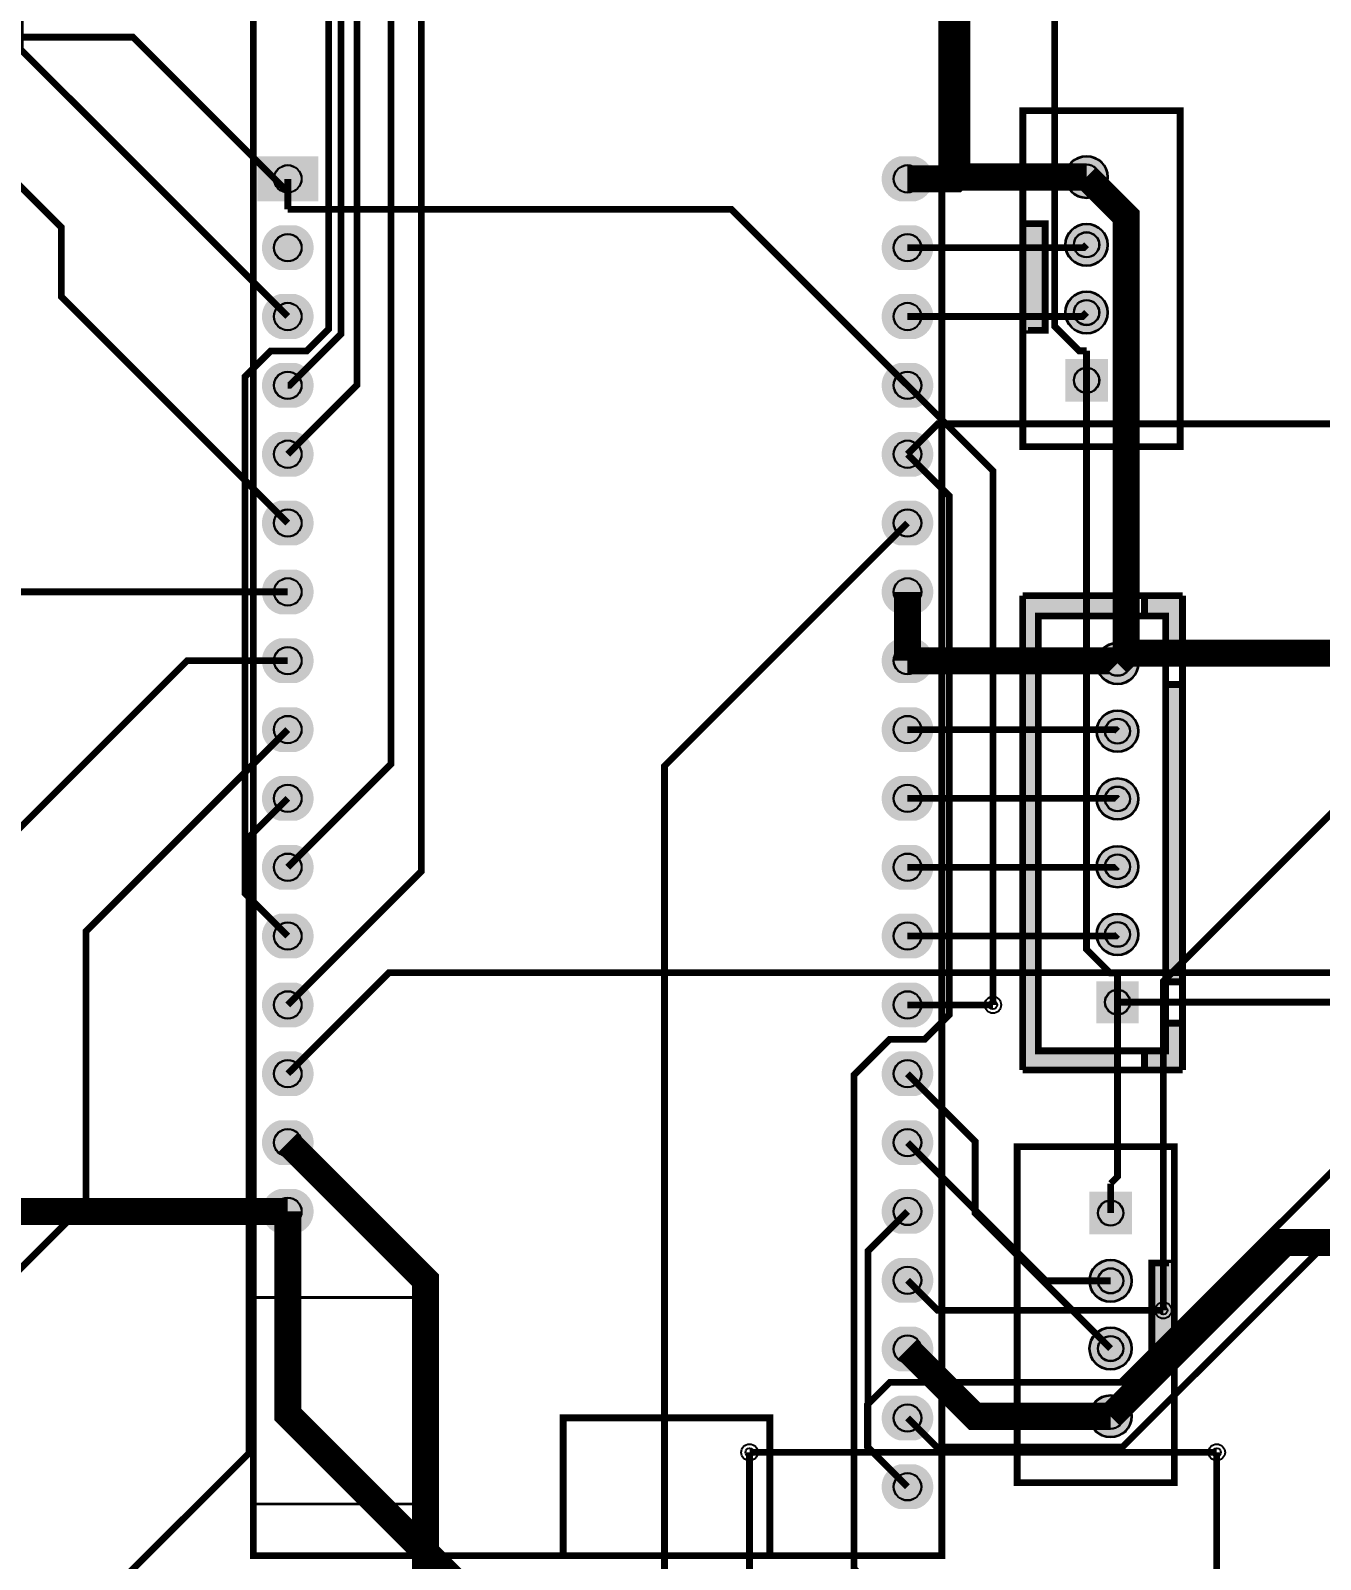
# Model space of a CAD drawing. Header units: millimetres. Extents: x 0 to 140, y -140 to 0.
# Drawn here: x 37.5 to 85.1, y -111.9 to -55.5 of the extents above; entities that cross this region are included whole.
import ezdxf

# ---------------------------------------------------------------- set-up
doc = ezdxf.new("R2010")
doc.units = ezdxf.units.MM
for name, color, linetype, true_color in [('BottomLayer', 7, 'Continuous', 0x0000ff), ('BottomSolderMaskLayer', 7, 'Continuous', 0xaa00ff), ('Document', 7, 'Continuous', 0xffffff), ('Hole', 7, 'Continuous', 0x222222), ('Multi-Layer', 7, 'Continuous', 0xc0c0c0), ('TopLayer', 7, 'Continuous', 0xff0000), ('TopSilkLayer', 7, 'Continuous', 0xffcc00), ('TopSolderMaskLayer', 7, 'Continuous', 0x800080)]:
    doc.layers.add(name, color=color, linetype=linetype, true_color=true_color)

msp = doc.modelspace()

# ---------------------------------------------------------------- hatches: boundary and pattern name
at = {"layer": 'BottomSolderMaskLayer'}
for points in [[(45.86469392938761, -60.13472186944375), (48.1154940309882, -60.13472186944375), (48.1154940309882, -61.78552197104398), (45.86469392938761, -61.78552197104398)], [(69.54321241369757, -61.78552197104396, -0.7853981633974483), (69.54321241369757, -60.134721869443766), (70.15706698686131, -60.134721869443766, -0.7853981633974483), (70.15706698686131, -61.78552197104396)], [(75.66816103632202, -60.8930657861315, 1), (77.2421767843535, -60.8930657861315, 1)], [(75.66816103632202, -63.39319278638561, 1), (77.2421767843535, -63.39319278638561, 1)], [(46.683166693606154, -64.3255270510541, -0.7853981633974483), (46.683166693606154, -62.6747269494539), (47.29702126676989, -62.6747269494539, -0.7853981633974483), (47.29702126676989, -64.3255270510541)], [(69.54321241369757, -64.3255270510541, -0.7853981633974483), (69.54321241369757, -62.6747269494539), (70.15706698686131, -62.6747269494539, -0.7853981633974483), (70.15706698686131, -64.3255270510541)], [(46.683166693606154, -66.86553213106423, -0.7853981633974483), (46.683166693606154, -65.21473202946403), (47.29702126676989, -65.21473202946403, -0.7853981633974483), (47.29702126676989, -66.86553213106423)], [(69.54321241369757, -66.86553213106423, -0.7853981633974483), (69.54321241369757, -65.21473202946403), (70.15706698686131, -65.21473202946403, -0.7853981633974483), (70.15706698686131, -66.86553213106423)], [(75.66816103632202, -65.8930657861315, 1), (77.2421767843535, -65.8930657861315, 1)], [(75.66816103632186, -69.1802006604014), (75.66816103632186, -67.60618491236983), (77.24217678435366, -67.60618491236983), (77.24217678435366, -69.1802006604014)], [(46.683166693606154, -69.40553721107447, -0.7853981633974483), (46.683166693606154, -67.75473710947428), (47.29702126676989, -67.75473710947428, -0.7853981633974483), (47.29702126676989, -69.40553721107447)], [(69.54321241369757, -69.40553721107447, -0.7853981633974483), (69.54321241369757, -67.75473710947428), (70.15706698686131, -67.75473710947428, -0.7853981633974483), (70.15706698686131, -69.40553721107447)], [(46.683166693606154, -71.9455422910846, -0.7853981633974483), (46.683166693606154, -70.29474218948441), (47.29702126676989, -70.29474218948441, -0.7853981633974483), (47.29702126676989, -71.9455422910846)], [(69.54321241369757, -71.9455422910846, -0.7853981633974483), (69.54321241369757, -70.29474218948441), (70.15706698686131, -70.29474218948441, -0.7853981633974483), (70.15706698686131, -71.9455422910846)], [(46.683166693606154, -74.48554737109474, -0.7853981633974483), (46.683166693606154, -72.83474726949454), (47.29702126676989, -72.83474726949454, -0.7853981633974483), (47.29702126676989, -74.48554737109474)], [(69.54321241369757, -74.48554737109474, -0.7853981633974483), (69.54321241369757, -72.83474726949454), (70.15706698686131, -72.83474726949454, -0.7853981633974483), (70.15706698686131, -74.48554737109474)], [(46.683166693606154, -77.02555245110487, -0.7853981633974483), (46.683166693606154, -75.37475234950467), (47.29702126676989, -75.37475234950467, -0.7853981633974483), (47.29702126676989, -77.02555245110487)], [(69.54321241369757, -77.02555245110487, -0.7853981633974483), (69.54321241369757, -75.37475234950467), (70.15706698686131, -75.37475234950467, -0.7853981633974483), (70.15706698686131, -77.02555245110487)], [(46.683166693606154, -79.56555753111512, -0.7853981633974483), (46.683166693606154, -77.91475742951492), (47.29702126676989, -77.91475742951492, -0.7853981633974483), (47.29702126676989, -79.56555753111512)], [(69.54321241369757, -79.56555753111512, -0.7853981633974483), (69.54321241369757, -77.91475742951492), (70.15706698686131, -77.91475742951492, -0.7853981633974483), (70.15706698686131, -79.56555753111512)], [(76.82215519431051, -78.84010668021347, 1), (78.37215519431052, -78.84010668021347, 1)], [(46.683166693606154, -82.10556261112525, -0.7853981633974483), (46.683166693606154, -80.45476250952505), (47.29702126676989, -80.45476250952505, -0.7853981633974483), (47.29702126676989, -82.10556261112525)], [(69.54321241369757, -82.10556261112525, -0.7853981633974483), (69.54321241369757, -80.45476250952505), (70.15706698686131, -80.45476250952505, -0.7853981633974483), (70.15706698686131, -82.10556261112525)], [(76.82215519431051, -81.34023368046735, 1), (78.37215519431052, -81.34023368046735, 1)], [(46.683166693606154, -84.64556769113538, -0.7853981633974483), (46.683166693606154, -82.99476758953519), (47.29702126676989, -82.99476758953519, -0.7853981633974483), (47.29702126676989, -84.64556769113538)], [(69.54321241369757, -84.64556769113538, -0.7853981633974483), (69.54321241369757, -82.99476758953519), (70.15706698686131, -82.99476758953519, -0.7853981633974483), (70.15706698686131, -84.64556769113538)], [(76.82215519431051, -83.84010668021335, 1), (78.37215519431052, -83.84010668021335, 1)], [(46.683166693606154, -87.18557277114552, -0.7853981633974483), (46.683166693606154, -85.53477266954532), (47.29702126676989, -85.53477266954532, -0.7853981633974483), (47.29702126676989, -87.18557277114552)], [(69.54321241369757, -87.18557277114552, -0.7853981633974483), (69.54321241369757, -85.53477266954532), (70.15706698686131, -85.53477266954532, -0.7853981633974483), (70.15706698686131, -87.18557277114552)], [(76.82215519431051, -86.34023368046735, 1), (78.37215519431052, -86.34023368046735, 1)], [(46.683166693606154, -89.72557785115576, -0.7853981633974483), (46.683166693606154, -88.07477774955557), (47.29702126676989, -88.07477774955557, -0.7853981633974483), (47.29702126676989, -89.72557785115576)], [(69.54321241369757, -89.72557785115576, -0.7853981633974483), (69.54321241369757, -88.07477774955557), (70.15706698686131, -88.07477774955557, -0.7853981633974483), (70.15706698686131, -89.72557785115576)], [(76.82215519431051, -88.84010668021335, 1), (78.37215519431052, -88.84010668021335, 1)], [(46.683166693606154, -92.2655829311659, -0.7853981633974483), (46.683166693606154, -90.6147828295657), (47.29702126676989, -90.6147828295657, -0.7853981633974483), (47.29702126676989, -92.2655829311659)], [(69.54321241369757, -92.2655829311659, -0.7853981633974483), (69.54321241369757, -90.6147828295657), (70.15706698686131, -90.6147828295657, -0.7853981633974483), (70.15706698686131, -92.2655829311659)], [(76.82216831767005, -92.11522055710782), (76.82216831767005, -90.56522055710786), (78.37216831767, -90.56522055710786), (78.37216831767, -92.11522055710782)], [(46.683166693606154, -94.80558801117603, -0.7853981633974483), (46.683166693606154, -93.15478790957583), (47.29702126676989, -93.15478790957583, -0.7853981633974483), (47.29702126676989, -94.80558801117603)], [(69.54321241369757, -94.80558801117603, -0.7853981633974483), (69.54321241369757, -93.15478790957583), (70.15706698686131, -93.15478790957583, -0.7853981633974483), (70.15706698686131, -94.80558801117603)], [(46.683166693606154, -97.34559309118616, -0.7853981633974483), (46.683166693606154, -95.69479298958596), (47.29702126676989, -95.69479298958596, -0.7853981633974483), (47.29702126676989, -97.34559309118616)], [(69.54321241369757, -97.34559309118616, -0.7853981633974483), (69.54321241369757, -95.69479298958596), (70.15706698686131, -95.69479298958596, -0.7853981633974483), (70.15706698686131, -97.34559309118616)], [(46.683166693606154, -99.8855981711964, -0.7853981633974483), (46.683166693606154, -98.23479806959621), (47.29702126676989, -98.23479806959621, -0.7853981633974483), (47.29702126676989, -99.8855981711964)], [(69.54321241369757, -99.8855981711964, -0.7853981633974483), (69.54321241369757, -98.23479806959621), (70.15706698686131, -98.23479806959621, -0.7853981633974483), (70.15706698686131, -99.8855981711964)], [(78.13016256032529, -98.33313436626872), (78.13016256032529, -99.90715011430018), (76.55614681229349, -99.90715011430018), (76.55614681229349, -98.33313436626872)], [(69.54321241369757, -102.42560325120654, -0.7853981633974483), (69.54321241369757, -100.77480314960634), (70.15706698686131, -100.77480314960634, -0.7853981633974483), (70.15706698686131, -102.42560325120654)], [(76.55614681229365, -101.6202692405385, 1), (78.13016256032513, -101.6202692405385, 1)], [(69.54321241369757, -104.96560833121667, -0.7853981633974483), (69.54321241369757, -103.31480822961647), (70.15706698686131, -103.31480822961647, -0.7853981633974483), (70.15706698686131, -104.96560833121667)], [(76.55614681229365, -104.12014224028451, 1), (78.13016256032513, -104.12014224028451, 1)], [(69.54321241369757, -107.5056134112268, -0.7853981633974483), (69.54321241369757, -105.8548133096266), (70.15706698686131, -105.8548133096266, -0.7853981633974483), (70.15706698686131, -107.5056134112268)], [(76.55614681229365, -106.6202692405385, 1), (78.13016256032513, -106.6202692405385, 1)], [(69.54321241369757, -110.04561849123705, -0.7853981633974483), (69.54321241369757, -108.39481838963685), (70.15706698686131, -108.39481838963685, -0.7853981633974483), (70.15706698686131, -110.04561849123705)]]:
    msp.add_hatch(color=256, dxfattribs=at).paths.add_polyline_path(points)
at = {"layer": 'Document'}
for points in [[(74.16916433832876, -66.54818389636785), (74.93116586233168, -66.54818389636785), (74.93116586233168, -62.61117602235208), (74.16916433832876, -62.61117602235208)], [(77.59715519431052, -93.84015748031493), (77.59715519431052, -93.14015748031488), (74.69715519431043, -93.14015748031488), (74.69715519431043, -77.09017018034035), (77.59715519431052, -77.09017018034035), (77.59715519431052, -76.34015748031493), (74.09715519431052, -76.34015748031493), (74.09715519431052, -93.84015748031493)], [(79.99715519431038, -78.09017018034035), (79.99715519431038, -76.34015748031493), (78.59715519431029, -76.34015748031493), (78.59715519431029, -77.09017018034035), (79.34716789433583, -77.09017018034035), (79.34716789433583, -78.09017018034035)], [(79.34716789433583, -79.59017018034035), (79.99715519431038, -79.59017018034035), (79.99715519431038, -90.59017018034035), (79.34716789433583, -90.59017018034035)], [(79.99723139446269, -92.09017018034046), (79.99723139446269, -93.84018288036577), (78.59715519431029, -93.84015748031493), (78.59715519431029, -93.09017018034035), (79.34726949453898, -93.09017018034035), (79.34726949453898, -92.09017018034046)], [(79.62915925831862, -100.96515113030227), (78.86715773431547, -100.96515113030227), (78.86715773431547, -104.90215900431804), (79.62915925831862, -104.90215900431804)]]:
    msp.add_hatch(color=256, dxfattribs=at).paths.add_polyline_path(points)
at = {"layer": 'Multi-Layer'}
for points in [[(45.890093980187885, -60.160121920243796), (48.09009398018816, -60.160121920243796), (48.09009398018816, -61.76012192024393), (45.890093980187885, -61.76012192024393)], [(69.55013970027949, -61.76012192024386, -0.7853981633974483), (69.55013970027949, -60.16012192024387), (70.1501397002794, -60.16012192024387, -0.7853981633974483), (70.1501397002794, -61.76012192024386)], [(75.69316738633471, -60.8930657861315, 1), (77.21717043434082, -60.8930657861315, 1)], [(46.69009398018807, -64.300127000254, -0.7853981633974483), (46.69009398018807, -62.700127000254), (47.290093980187976, -62.700127000254, -0.7853981633974483), (47.290093980187976, -64.300127000254)], [(69.55013970027949, -64.300127000254, -0.7853981633974483), (69.55013970027949, -62.700127000254), (70.1501397002794, -62.700127000254, -0.7853981633974483), (70.1501397002794, -64.300127000254)], [(75.69316738633471, -63.39319278638561, 1), (77.21717043434082, -63.39319278638561, 1)], [(46.69009398018807, -66.84013208026413, -0.7853981633974483), (46.69009398018807, -65.24013208026413), (47.290093980187976, -65.24013208026413, -0.7853981633974483), (47.290093980187976, -66.84013208026413)], [(69.55013970027949, -66.84013208026413, -0.7853981633974483), (69.55013970027949, -65.24013208026413), (70.1501397002794, -65.24013208026413, -0.7853981633974483), (70.1501397002794, -66.84013208026413)], [(75.69316738633471, -65.8930657861315, 1), (77.21717043434082, -65.8930657861315, 1)], [(75.69316738633484, -69.15519431038865), (75.69316738633484, -67.63119126238257), (77.21717043434091, -67.63119126238257), (77.21717043434091, -69.15519431038865)], [(46.69009398018807, -69.38013716027437, -0.7853981633974483), (46.69009398018807, -67.78013716027438), (47.290093980187976, -67.78013716027438, -0.7853981633974483), (47.290093980187976, -69.38013716027437)], [(69.55013970027949, -69.38013716027437, -0.7853981633974483), (69.55013970027949, -67.78013716027438), (70.1501397002794, -67.78013716027438, -0.7853981633974483), (70.1501397002794, -69.38013716027437)], [(46.69009398018807, -71.9201422402845, -0.7853981633974483), (46.69009398018807, -70.32014224028451), (47.290093980187976, -70.32014224028451, -0.7853981633974483), (47.290093980187976, -71.9201422402845)], [(69.55013970027949, -71.9201422402845, -0.7853981633974483), (69.55013970027949, -70.32014224028451), (70.1501397002794, -70.32014224028451, -0.7853981633974483), (70.1501397002794, -71.9201422402845)], [(46.69009398018807, -74.46014732029464, -0.7853981633974483), (46.69009398018807, -72.86014732029464), (47.290093980187976, -72.86014732029464, -0.7853981633974483), (47.290093980187976, -74.46014732029464)], [(69.55013970027949, -74.46014732029464, -0.7853981633974483), (69.55013970027949, -72.86014732029464), (70.1501397002794, -72.86014732029464, -0.7853981633974483), (70.1501397002794, -74.46014732029464)], [(46.69009398018807, -77.00015240030477, -0.7853981633974483), (46.69009398018807, -75.40015240030478), (47.290093980187976, -75.40015240030478, -0.7853981633974483), (47.290093980187976, -77.00015240030477)], [(69.55013970027949, -77.00015240030477, -0.7853981633974483), (69.55013970027949, -75.40015240030478), (70.1501397002794, -75.40015240030478, -0.7853981633974483), (70.1501397002794, -77.00015240030477)], [(46.69009398018807, -79.54015748031502, -0.7853981633974483), (46.69009398018807, -77.94015748031502), (47.290093980187976, -77.94015748031502, -0.7853981633974483), (47.290093980187976, -79.54015748031502)], [(69.55013970027949, -79.54015748031502, -0.7853981633974483), (69.55013970027949, -77.94015748031502), (70.1501397002794, -77.94015748031502, -0.7853981633974483), (70.1501397002794, -79.54015748031502)], [(76.84715519431052, -78.84010668021347, 1), (78.34715519431052, -78.84010668021347, 1)], [(46.69009398018807, -82.08016256032515, -0.7853981633974483), (46.69009398018807, -80.48016256032516), (47.290093980187976, -80.48016256032516, -0.7853981633974483), (47.290093980187976, -82.08016256032515)], [(69.55013970027949, -82.08016256032515, -0.7853981633974483), (69.55013970027949, -80.48016256032516), (70.1501397002794, -80.48016256032516, -0.7853981633974483), (70.1501397002794, -82.08016256032515)], [(76.84715519431052, -81.34023368046735, 1), (78.34715519431052, -81.34023368046735, 1)], [(46.69009398018807, -84.62016764033528, -0.7853981633974483), (46.69009398018807, -83.02016764033529), (47.290093980187976, -83.02016764033529, -0.7853981633974483), (47.290093980187976, -84.62016764033528)], [(69.55013970027949, -84.62016764033528, -0.7853981633974483), (69.55013970027949, -83.02016764033529), (70.1501397002794, -83.02016764033529, -0.7853981633974483), (70.1501397002794, -84.62016764033528)], [(76.84715519431052, -83.84010668021335, 1), (78.34715519431052, -83.84010668021335, 1)], [(46.69009398018807, -87.16017272034541, -0.7853981633974483), (46.69009398018807, -85.56017272034542), (47.290093980187976, -85.56017272034542, -0.7853981633974483), (47.290093980187976, -87.16017272034541)], [(69.55013970027949, -87.16017272034541, -0.7853981633974483), (69.55013970027949, -85.56017272034542), (70.1501397002794, -85.56017272034542, -0.7853981633974483), (70.1501397002794, -87.16017272034541)], [(76.84715519431052, -86.34023368046735, 1), (78.34715519431052, -86.34023368046735, 1)], [(46.69009398018807, -89.70017780035566, -0.7853981633974483), (46.69009398018807, -88.10017780035567), (47.290093980187976, -88.10017780035567, -0.7853981633974483), (47.290093980187976, -89.70017780035566)], [(69.55013970027949, -89.70017780035566, -0.7853981633974483), (69.55013970027949, -88.10017780035567), (70.1501397002794, -88.10017780035567, -0.7853981633974483), (70.1501397002794, -89.70017780035566)], [(76.84715519431052, -88.84010668021335, 1), (78.34715519431052, -88.84010668021335, 1)], [(46.69009398018807, -92.2401828803658, -0.7853981633974483), (46.69009398018807, -90.6401828803658), (47.290093980187976, -90.6401828803658, -0.7853981633974483), (47.290093980187976, -92.2401828803658)], [(69.55013970027949, -92.2401828803658, -0.7853981633974483), (69.55013970027949, -90.6401828803658), (70.1501397002794, -90.6401828803658, -0.7853981633974483), (70.1501397002794, -92.2401828803658)], [(76.84716789433583, -92.09022098044204), (76.84716789433583, -90.59022098044193), (78.34716789433583, -90.59022098044193), (78.34716789433583, -92.09022098044204)], [(46.69009398018807, -94.78018796037593, -0.7853981633974483), (46.69009398018807, -93.18018796037593), (47.290093980187976, -93.18018796037593, -0.7853981633974483), (47.290093980187976, -94.78018796037593)], [(69.55013970027949, -94.78018796037593, -0.7853981633974483), (69.55013970027949, -93.18018796037593), (70.1501397002794, -93.18018796037593, -0.7853981633974483), (70.1501397002794, -94.78018796037593)], [(46.69009398018807, -97.32019304038606, -0.7853981633974483), (46.69009398018807, -95.72019304038606), (47.290093980187976, -95.72019304038606, -0.7853981633974483), (47.290093980187976, -97.32019304038606)], [(69.55013970027949, -97.32019304038606, -0.7853981633974483), (69.55013970027949, -95.72019304038606), (70.1501397002794, -95.72019304038606, -0.7853981633974483), (70.1501397002794, -97.32019304038606)], [(46.69009398018807, -99.8601981203963, -0.7853981633974483), (46.69009398018807, -98.26019812039631), (47.290093980187976, -98.26019812039631, -0.7853981633974483), (47.290093980187976, -99.8601981203963)], [(69.55013970027949, -99.8601981203963, -0.7853981633974483), (69.55013970027949, -98.26019812039631), (70.1501397002794, -98.26019812039631, -0.7853981633974483), (70.1501397002794, -99.8601981203963)], [(78.10515621031254, -98.35814071628147), (78.10515621031254, -99.88214376428755), (76.58115316230646, -99.88214376428755), (76.58115316230646, -98.35814071628147)], [(69.55013970027949, -102.40020320040644, -0.7853981633974483), (69.55013970027949, -100.80020320040644), (70.1501397002794, -100.80020320040644, -0.7853981633974483), (70.1501397002794, -102.40020320040644)], [(76.58115316230634, -101.6202692405385, 1), (78.10515621031244, -101.6202692405385, 1)], [(69.55013970027949, -104.94020828041657, -0.7853981633974483), (69.55013970027949, -103.34020828041658), (70.1501397002794, -103.34020828041658, -0.7853981633974483), (70.1501397002794, -104.94020828041657)], [(76.58115316230634, -104.12014224028451, 1), (78.10515621031244, -104.12014224028451, 1)], [(69.55013970027949, -107.4802133604267, -0.7853981633974483), (69.55013970027949, -105.88021336042671), (70.1501397002794, -105.88021336042671, -0.7853981633974483), (70.1501397002794, -107.4802133604267)], [(76.58115316230634, -106.6202692405385, 1), (78.10515621031244, -106.6202692405385, 1)], [(69.55013970027949, -110.02021844043695, -0.7853981633974483), (69.55013970027949, -108.42021844043695), (70.1501397002794, -108.42021844043695, -0.7853981633974483), (70.1501397002794, -110.02021844043695)]]:
    msp.add_hatch(color=256, dxfattribs=at).paths.add_polyline_path(points)
at = {"layer": 'TopSolderMaskLayer'}
for points in [[(45.86469392938761, -60.13472186944375), (48.1154940309882, -60.13472186944375), (48.1154940309882, -61.78552197104398), (45.86469392938761, -61.78552197104398)], [(69.54321241369757, -61.78552197104396, -0.7853981633974483), (69.54321241369757, -60.134721869443766), (70.15706698686131, -60.134721869443766, -0.7853981633974483), (70.15706698686131, -61.78552197104396)], [(75.66816103632202, -60.8930657861315, 1), (77.2421767843535, -60.8930657861315, 1)], [(75.66816103632202, -63.39319278638561, 1), (77.2421767843535, -63.39319278638561, 1)], [(46.683166693606154, -64.3255270510541, -0.7853981633974483), (46.683166693606154, -62.6747269494539), (47.29702126676989, -62.6747269494539, -0.7853981633974483), (47.29702126676989, -64.3255270510541)], [(69.54321241369757, -64.3255270510541, -0.7853981633974483), (69.54321241369757, -62.6747269494539), (70.15706698686131, -62.6747269494539, -0.7853981633974483), (70.15706698686131, -64.3255270510541)], [(46.683166693606154, -66.86553213106423, -0.7853981633974483), (46.683166693606154, -65.21473202946403), (47.29702126676989, -65.21473202946403, -0.7853981633974483), (47.29702126676989, -66.86553213106423)], [(69.54321241369757, -66.86553213106423, -0.7853981633974483), (69.54321241369757, -65.21473202946403), (70.15706698686131, -65.21473202946403, -0.7853981633974483), (70.15706698686131, -66.86553213106423)], [(75.66816103632202, -65.8930657861315, 1), (77.2421767843535, -65.8930657861315, 1)], [(75.66816103632186, -69.1802006604014), (75.66816103632186, -67.60618491236983), (77.24217678435366, -67.60618491236983), (77.24217678435366, -69.1802006604014)], [(46.683166693606154, -69.40553721107447, -0.7853981633974483), (46.683166693606154, -67.75473710947428), (47.29702126676989, -67.75473710947428, -0.7853981633974483), (47.29702126676989, -69.40553721107447)], [(69.54321241369757, -69.40553721107447, -0.7853981633974483), (69.54321241369757, -67.75473710947428), (70.15706698686131, -67.75473710947428, -0.7853981633974483), (70.15706698686131, -69.40553721107447)], [(46.683166693606154, -71.9455422910846, -0.7853981633974483), (46.683166693606154, -70.29474218948441), (47.29702126676989, -70.29474218948441, -0.7853981633974483), (47.29702126676989, -71.9455422910846)], [(69.54321241369757, -71.9455422910846, -0.7853981633974483), (69.54321241369757, -70.29474218948441), (70.15706698686131, -70.29474218948441, -0.7853981633974483), (70.15706698686131, -71.9455422910846)], [(46.683166693606154, -74.48554737109474, -0.7853981633974483), (46.683166693606154, -72.83474726949454), (47.29702126676989, -72.83474726949454, -0.7853981633974483), (47.29702126676989, -74.48554737109474)], [(69.54321241369757, -74.48554737109474, -0.7853981633974483), (69.54321241369757, -72.83474726949454), (70.15706698686131, -72.83474726949454, -0.7853981633974483), (70.15706698686131, -74.48554737109474)], [(46.683166693606154, -77.02555245110487, -0.7853981633974483), (46.683166693606154, -75.37475234950467), (47.29702126676989, -75.37475234950467, -0.7853981633974483), (47.29702126676989, -77.02555245110487)], [(69.54321241369757, -77.02555245110487, -0.7853981633974483), (69.54321241369757, -75.37475234950467), (70.15706698686131, -75.37475234950467, -0.7853981633974483), (70.15706698686131, -77.02555245110487)], [(46.683166693606154, -79.56555753111512, -0.7853981633974483), (46.683166693606154, -77.91475742951492), (47.29702126676989, -77.91475742951492, -0.7853981633974483), (47.29702126676989, -79.56555753111512)], [(69.54321241369757, -79.56555753111512, -0.7853981633974483), (69.54321241369757, -77.91475742951492), (70.15706698686131, -77.91475742951492, -0.7853981633974483), (70.15706698686131, -79.56555753111512)], [(76.82215519431051, -78.84010668021347, 1), (78.37215519431052, -78.84010668021347, 1)], [(46.683166693606154, -82.10556261112525, -0.7853981633974483), (46.683166693606154, -80.45476250952505), (47.29702126676989, -80.45476250952505, -0.7853981633974483), (47.29702126676989, -82.10556261112525)], [(69.54321241369757, -82.10556261112525, -0.7853981633974483), (69.54321241369757, -80.45476250952505), (70.15706698686131, -80.45476250952505, -0.7853981633974483), (70.15706698686131, -82.10556261112525)], [(76.82215519431051, -81.34023368046735, 1), (78.37215519431052, -81.34023368046735, 1)], [(46.683166693606154, -84.64556769113538, -0.7853981633974483), (46.683166693606154, -82.99476758953519), (47.29702126676989, -82.99476758953519, -0.7853981633974483), (47.29702126676989, -84.64556769113538)], [(69.54321241369757, -84.64556769113538, -0.7853981633974483), (69.54321241369757, -82.99476758953519), (70.15706698686131, -82.99476758953519, -0.7853981633974483), (70.15706698686131, -84.64556769113538)], [(76.82215519431051, -83.84010668021335, 1), (78.37215519431052, -83.84010668021335, 1)], [(46.683166693606154, -87.18557277114552, -0.7853981633974483), (46.683166693606154, -85.53477266954532), (47.29702126676989, -85.53477266954532, -0.7853981633974483), (47.29702126676989, -87.18557277114552)], [(69.54321241369757, -87.18557277114552, -0.7853981633974483), (69.54321241369757, -85.53477266954532), (70.15706698686131, -85.53477266954532, -0.7853981633974483), (70.15706698686131, -87.18557277114552)], [(76.82215519431051, -86.34023368046735, 1), (78.37215519431052, -86.34023368046735, 1)], [(46.683166693606154, -89.72557785115576, -0.7853981633974483), (46.683166693606154, -88.07477774955557), (47.29702126676989, -88.07477774955557, -0.7853981633974483), (47.29702126676989, -89.72557785115576)], [(69.54321241369757, -89.72557785115576, -0.7853981633974483), (69.54321241369757, -88.07477774955557), (70.15706698686131, -88.07477774955557, -0.7853981633974483), (70.15706698686131, -89.72557785115576)], [(76.82215519431051, -88.84010668021335, 1), (78.37215519431052, -88.84010668021335, 1)], [(46.683166693606154, -92.2655829311659, -0.7853981633974483), (46.683166693606154, -90.6147828295657), (47.29702126676989, -90.6147828295657, -0.7853981633974483), (47.29702126676989, -92.2655829311659)], [(69.54321241369757, -92.2655829311659, -0.7853981633974483), (69.54321241369757, -90.6147828295657), (70.15706698686131, -90.6147828295657, -0.7853981633974483), (70.15706698686131, -92.2655829311659)], [(76.82216831767005, -92.11522055710782), (76.82216831767005, -90.56522055710786), (78.37216831767, -90.56522055710786), (78.37216831767, -92.11522055710782)], [(46.683166693606154, -94.80558801117603, -0.7853981633974483), (46.683166693606154, -93.15478790957583), (47.29702126676989, -93.15478790957583, -0.7853981633974483), (47.29702126676989, -94.80558801117603)], [(69.54321241369757, -94.80558801117603, -0.7853981633974483), (69.54321241369757, -93.15478790957583), (70.15706698686131, -93.15478790957583, -0.7853981633974483), (70.15706698686131, -94.80558801117603)], [(46.683166693606154, -97.34559309118616, -0.7853981633974483), (46.683166693606154, -95.69479298958596), (47.29702126676989, -95.69479298958596, -0.7853981633974483), (47.29702126676989, -97.34559309118616)], [(69.54321241369757, -97.34559309118616, -0.7853981633974483), (69.54321241369757, -95.69479298958596), (70.15706698686131, -95.69479298958596, -0.7853981633974483), (70.15706698686131, -97.34559309118616)], [(46.683166693606154, -99.8855981711964, -0.7853981633974483), (46.683166693606154, -98.23479806959621), (47.29702126676989, -98.23479806959621, -0.7853981633974483), (47.29702126676989, -99.8855981711964)], [(69.54321241369757, -99.8855981711964, -0.7853981633974483), (69.54321241369757, -98.23479806959621), (70.15706698686131, -98.23479806959621, -0.7853981633974483), (70.15706698686131, -99.8855981711964)], [(78.13016256032529, -98.33313436626872), (78.13016256032529, -99.90715011430018), (76.55614681229349, -99.90715011430018), (76.55614681229349, -98.33313436626872)], [(69.54321241369757, -102.42560325120654, -0.7853981633974483), (69.54321241369757, -100.77480314960634), (70.15706698686131, -100.77480314960634, -0.7853981633974483), (70.15706698686131, -102.42560325120654)], [(76.55614681229365, -101.6202692405385, 1), (78.13016256032513, -101.6202692405385, 1)], [(69.54321241369757, -104.96560833121667, -0.7853981633974483), (69.54321241369757, -103.31480822961647), (70.15706698686131, -103.31480822961647, -0.7853981633974483), (70.15706698686131, -104.96560833121667)], [(76.55614681229365, -104.12014224028451, 1), (78.13016256032513, -104.12014224028451, 1)], [(69.54321241369757, -107.5056134112268, -0.7853981633974483), (69.54321241369757, -105.8548133096266), (70.15706698686131, -105.8548133096266, -0.7853981633974483), (70.15706698686131, -107.5056134112268)], [(76.55614681229365, -106.6202692405385, 1), (78.13016256032513, -106.6202692405385, 1)], [(69.54321241369757, -110.04561849123705, -0.7853981633974483), (69.54321241369757, -108.39481838963685), (70.15706698686131, -108.39481838963685, -0.7853981633974483), (70.15706698686131, -110.04561849123705)]]:
    msp.add_hatch(color=256, dxfattribs=at).paths.add_polyline_path(points)

# ---------------------------------------------------------------- linework, layer by layer
at = {"layer": 'BottomLayer'}
for points, const_width in [([(76.45516891033776, -67.3058166116333), (76.18338836677685, -67.3058166116333), (75.2781305562612, -66.40055880111754), (75.2781305562612, -4.914909829819635)], 0.25001270002540005), ([(46.99009398018802, -66.04013208026413), (37.1158242316485, -56.165862331724725), (37.1158242316485, -15.195326390652781)], 0.25001270002540005), ([(46.99009398018802, -68.58013716027438), (47.06121412242828, -68.58013716027438), (48.951485902971854, -66.6898653797308), (48.951485902971854, -48.188468376936726), (46.833883667767395, -46.07086614173227), (46.833883667767395, -44.79756159512317), (46.642367284734746, -44.60604521209041), (45.36957073914141, -44.60604521209041), (37.925831851663816, -37.1623063246127), (37.925831851663816, -29.210058420116866)], 0.25001270002540005), ([(46.99009398018802, -91.4401828803658), (51.91414782829588, -86.51612903225805), (51.91414782829588, -45.143256286512496), (51.220980441961046, -44.450088900177775), (49.530099060198154, -44.450088900177775), (48.260096520192974, -45.72009144018284)], 0.25001270002540005), ([(46.99009398018802, -86.36017272034542), (50.800101600203334, -82.55016510033022), (50.800101600203334, -45.72009144018284)], 0.25001270002540005), ([(45.72009144018284, -46.83286766573531), (48.494284988569916, -49.60706121412238), (48.494284988569916, -66.50825501651002), (47.692405384810854, -67.31013462026931), (46.36195072390137, -67.31013462026931), (45.412242824485475, -68.2598425196851), (45.412242824485475, -87.32232664465334), (46.99009398018802, -88.90017780035566)], 0.25001270002540005), ([(46.99009398018802, -71.12014224028451), (49.541783083566315, -68.56845313690633), (49.541783083566315, -46.7640335280671)], 0.25001270002540005), ([(76.45516891033776, -60.8930657861315), (77.91897383794776, -62.35687071374139), (77.91897383794776, -78.51816103632211), (77.59715519431052, -78.83997967995936)], 1), ([(76.45516891033776, -68.39319278638561), (76.45516891033776, -67.3058166116333)], 0.25001270002540005), ([(69.85013970027944, -68.58013716027438), (73.00050800101599, -71.73050546101092), (73.00050800101599, -91.4401828803658)], 0.25001270002540005), ([(77.59715519431052, -90.26466852933709), (77.32816865633731, -90.26466852933709), (76.45516891033776, -89.39166878333754), (76.45516891033776, -68.39319278638561)], 0.25001270002540005), ([(68.14706629413263, -112.51536703073407), (67.87274574549156, -112.241046482093), (67.87274574549156, -94.0330200660402), (69.19608839217676, -92.70967741935488), (70.48107696215402, -92.70967741935488), (71.39014478028957, -91.80060960121921), (71.39014478028957, -72.66014732029464), (69.85013970027944, -71.12014224028451)], 0.25001270002540005), ([(69.85013970027944, -73.66014732029464), (60.88798577597163, -82.62230124460257), (60.88798577597163, -115.25120650241308)], 0.25001270002540005), ([(69.85013970027944, -76.20015240030477), (69.85013970027944, -78.74015748031502)], 1), ([(88.90017780035555, -80.95910591821178), (79.28498856997726, -90.5742951485903), (79.28498856997726, -102.71120142240284)], 0.25001270002540005), ([(69.85013970027944, -109.22021844043695), (68.37312674625355, -107.74320548641094), (68.37312674625355, -106.19329438658883), (69.19583439166877, -105.3705867411735), (77.72517145034294, -105.3705867411735), (87.8064516129034, -95.28930657861315), (87.8064516129034, -84.55270510541027), (88.90017780035555, -83.4589789179579)], 0.25001270002540005), ([(69.85013970027944, -106.6802133604267), (70.92405384810763, -107.75412750825501), (77.78079756159514, -107.75412750825501), (89.98983997968003, -95.54508509017023), (89.98983997968003, -87.04876809753614), (88.90017780035555, -85.95910591821178)], 0.25001270002540005), ([(77.59715519431052, -91.34010668021347), (77.59715519431052, -90.26466852933709)], 0.25001270002540005), ([(77.34315468630939, -98.03276606553209), (77.59715519431052, -97.77876555753107), (77.59715519431052, -91.34010668021347)], 0.25001270002540005), ([(77.34315468630939, -104.12014224028451), (72.34798069596127, -99.1249682499365), (72.34798069596127, -96.47802895605787), (69.85013970027944, -93.98018796037593)], 0.25001270002540005), ([(77.34315468630939, -99.12014224028451), (77.34315468630939, -98.03276606553209)], 0.25001270002540005), ([(46.99009398018802, -99.06019812039631), (36.703073406146814, -99.06019812039631)], 1), ([(46.99009398018802, -99.06019812039631), (46.99009398018802, -106.55473710947422), (57.87274574549156, -117.43738887477775)], 1), ([(60.71297942595879, -117.1711963423927), (64.02209804419613, -113.86207772415548), (64.02209804419613, -107.95021590043177)], 0.25001270002540005), ([(81.25908051816123, -117.53670307340622), (81.25908051816123, -107.95021590043177)], 0.25001270002540005)]:
    msp.add_lwpolyline(points, dxfattribs=dict(at, const_width=const_width))
at = {"layer": 'BottomSolderMaskLayer'}
for centre, radius in [((76.45516891033776, -60.8930657861315), 0.7870078740157481), ((46.99009398018802, -60.960121920243864), 0.5115454776364098), ((69.85013970027944, -60.960121920243864), 0.5115454776364098), ((76.45516891033776, -60.89316738633477), 0.4722047244094489), ((76.45516891033776, -63.39319278638561), 0.7870078740157481), ((46.99009398018802, -63.500127000254), 0.5115454776364098), ((69.85013970027944, -63.500127000254), 0.5115454776364098), ((76.45516891033776, -63.39319278638561), 0.4722047244094489), ((76.45516891033776, -65.8930657861315), 0.7870078740157481), ((76.45516891033776, -65.89319278638561), 0.4722047244094489), ((46.99009398018802, -66.04013208026413), 0.5115454776364098), ((69.85013970027944, -66.04013208026413), 0.5115454776364098), ((46.99009398018802, -68.58013716027438), 0.5115454776364098), ((69.85013970027944, -68.58013716027438), 0.5115454776364098), ((76.45516891033776, -68.39319278638561), 0.4722047244094489), ((46.99009398018802, -71.12014224028451), 0.5115454776364098), ((69.85013970027944, -71.12014224028451), 0.5115454776364098), ((46.99009398018802, -73.66014732029464), 0.5115454776364098), ((69.85013970027944, -73.66014732029464), 0.5115454776364098), ((46.99009398018802, -76.20015240030477), 0.5115454776364098), ((69.85013970027944, -76.20015240030477), 0.5115454776364098), ((46.99009398018802, -78.74015748031502), 0.5115454776364098), ((69.85013970027944, -78.74015748031502), 0.5115454776364098), ((77.59715519431052, -78.84010668021347), 0.7750000000000002), ((77.59715519431052, -78.84023368046735), 0.46501312335958017), ((77.59715519431052, -81.34023368046735), 0.7750000000000002), ((46.99009398018802, -81.28016256032515), 0.5115454776364098), ((69.85013970027944, -81.28016256032515), 0.5115454776364098), ((77.59715519431052, -81.34023368046735), 0.46501312335958017), ((46.99009398018802, -83.82016764033528), 0.5115454776364098), ((69.85013970027944, -83.82016764033528), 0.5115454776364098), ((77.59715519431052, -83.84010668021335), 0.7750000000000002), ((77.59715519431052, -83.84023368046746), 0.46501312335958017), ((77.59715519431052, -86.34023368046735), 0.7750000000000002), ((46.99009398018802, -86.36017272034542), 0.5115454776364098), ((69.85013970027944, -86.36017272034542), 0.5115454776364098), ((77.59715519431052, -86.34023368046735), 0.46501312335958017), ((46.99009398018802, -88.90017780035566), 0.5115454776364098), ((69.85013970027944, -88.90017780035566), 0.5115454776364098), ((77.59715519431052, -88.84010668021335), 0.7750000000000002), ((77.59715519431052, -88.84023368046746), 0.46501312335958017), ((46.99009398018802, -91.4401828803658), 0.5115454776364098), ((69.85013970027944, -91.4401828803658), 0.5115454776364098), ((77.59715519431052, -91.34023368046735), 0.46501312335958017), ((46.99009398018802, -93.98018796037593), 0.5115454776364098), ((69.85013970027944, -93.98018796037593), 0.5115454776364098), ((46.99009398018802, -96.52019304038606), 0.5115454776364098), ((69.85013970027944, -96.52019304038606), 0.5115454776364098), ((46.99009398018802, -99.06019812039631), 0.5115454776364098), ((69.85013970027944, -99.06019812039631), 0.5115454776364098), ((77.34315468630939, -99.12014224028451), 0.4722047244094489), ((77.34315468630939, -101.6202692405385), 0.7870078740157481), ((69.85013970027944, -101.60020320040644), 0.5115454776364098), ((77.34315468630939, -101.62014224028451), 0.4722047244094489), ((69.85013970027944, -104.14020828041657), 0.5115454776364098), ((77.34315468630939, -104.12014224028451), 0.7870078740157481), ((77.34315468630939, -104.12014224028451), 0.4722047244094489), ((77.34315468630939, -106.6202692405385), 0.7870078740157481), ((69.85013970027944, -106.6802133604267), 0.5115454776364098), ((77.34315468630939, -106.62016764033535), 0.4722047244094489), ((69.85013970027944, -109.22021844043695), 0.5115454776364098)]:
    msp.add_circle(centre, radius, dxfattribs=at)
at = {"layer": 'Hole'}
for centre in [(73.00050800101599, -91.4401828803658), (79.28498856997726, -102.71120142240284), (64.02209804419613, -107.95021590043177), (81.25908051816123, -107.95021590043177)]:
    msp.add_circle(centre, 0.15250190500381003, dxfattribs=at)
at = {"layer": 'Multi-Layer'}
for centre, radius in [((76.45516891033776, -60.8930657861315), 0.7620015240030481), ((46.99009398018802, -60.960121920243864), 0.5), ((69.85013970027944, -60.960121920243864), 0.5), ((76.45516891033776, -60.89316738633477), 0.45720091440182886), ((46.99009398018802, -63.500127000254), 0.5), ((69.85013970027944, -63.500127000254), 0.5), ((76.45516891033776, -63.39319278638561), 0.7620015240030481), ((76.45516891033776, -63.39319278638561), 0.45720091440182886), ((76.45516891033776, -65.8930657861315), 0.7620015240030481), ((76.45516891033776, -65.89319278638561), 0.45720091440182886), ((46.99009398018802, -66.04013208026413), 0.5), ((69.85013970027944, -66.04013208026413), 0.5), ((46.99009398018802, -68.58013716027438), 0.5), ((69.85013970027944, -68.58013716027438), 0.5), ((76.45516891033776, -68.39319278638561), 0.45720091440182886), ((46.99009398018802, -71.12014224028451), 0.5), ((69.85013970027944, -71.12014224028451), 0.5), ((46.99009398018802, -73.66014732029464), 0.5), ((69.85013970027944, -73.66014732029464), 0.5), ((46.99009398018802, -76.20015240030477), 0.5), ((69.85013970027944, -76.20015240030477), 0.5), ((46.99009398018802, -78.74015748031502), 0.5), ((69.85013970027944, -78.74015748031502), 0.5), ((77.59715519431052, -78.84010668021347), 0.7500000000000001), ((77.59715519431052, -78.84023368046735), 0.4500127000254001), ((77.59715519431052, -81.34023368046735), 0.7500000000000001), ((46.99009398018802, -81.28016256032515), 0.5), ((69.85013970027944, -81.28016256032515), 0.5), ((77.59715519431052, -81.34023368046735), 0.4500127000254001), ((46.99009398018802, -83.82016764033528), 0.5), ((69.85013970027944, -83.82016764033528), 0.5), ((77.59715519431052, -83.84010668021335), 0.7500000000000001), ((77.59715519431052, -83.84023368046746), 0.4500127000254001), ((77.59715519431052, -86.34023368046735), 0.7500000000000001), ((46.99009398018802, -86.36017272034542), 0.5), ((69.85013970027944, -86.36017272034542), 0.5), ((77.59715519431052, -86.34023368046735), 0.4500127000254001), ((46.99009398018802, -88.90017780035566), 0.5), ((69.85013970027944, -88.90017780035566), 0.5), ((77.59715519431052, -88.84010668021335), 0.7500000000000001), ((77.59715519431052, -88.84023368046746), 0.4500127000254001), ((46.99009398018802, -91.4401828803658), 0.5), ((69.85013970027944, -91.4401828803658), 0.5), ((73.00050800101599, -91.4401828803658), 0.30500381000762006), ((77.59715519431052, -91.34023368046735), 0.4500127000254001), ((46.99009398018802, -93.98018796037593), 0.5), ((69.85013970027944, -93.98018796037593), 0.5), ((46.99009398018802, -96.52019304038606), 0.5), ((69.85013970027944, -96.52019304038606), 0.5), ((46.99009398018802, -99.06019812039631), 0.5), ((69.85013970027944, -99.06019812039631), 0.5), ((77.34315468630939, -99.12014224028451), 0.45720091440182886), ((77.34315468630939, -101.6202692405385), 0.7620015240030481), ((69.85013970027944, -101.60020320040644), 0.5), ((77.34315468630939, -101.62014224028451), 0.45720091440182886), ((79.28498856997726, -102.71120142240284), 0.30500381000762006), ((69.85013970027944, -104.14020828041657), 0.5), ((77.34315468630939, -104.12014224028451), 0.7620015240030481), ((77.34315468630939, -104.12014224028451), 0.45720091440182886), ((77.34315468630939, -106.6202692405385), 0.7620015240030481), ((69.85013970027944, -106.6802133604267), 0.5), ((77.34315468630939, -106.62016764033535), 0.45720091440182886), ((64.02209804419613, -107.95021590043177), 0.30500381000762006), ((81.25908051816123, -107.95021590043177), 0.30500381000762006), ((69.85013970027944, -109.22021844043695), 0.5)]:
    msp.add_circle(centre, radius, dxfattribs=at)
at = {"layer": 'TopLayer'}
for points, const_width in [([(71.67081534163071, -60.8930657861315), (71.67081534163071, -53.480314960629926), (67.72059944119883, -49.530099060198154)], 1), ([(46.99009398018802, -61.442976885953726), (41.28016256032515, -55.73304546609086), (33.02032004064017, -55.73304546609086)], 0.25001270002540005), ([(46.99009398018802, -73.66014732029464), (38.63804927609863, -65.30810261620525), (38.63804927609863, -62.74803149606305), (36.8054356108712, -60.915417830835736), (35.58013716027426, -60.915417830835736)], 0.25001270002540005), ([(46.99009398018802, -60.960121920243864), (46.99009398018802, -61.442976885953726)], 0.25001270002540005), ([(69.85013970027944, -60.960121920243864), (71.60375920751858, -60.960121920243864), (71.67081534163071, -60.8930657861315)], 1), ([(71.67081534163071, -60.8930657861315), (76.45516891033776, -60.8930657861315)], 1), ([(46.99009398018802, -61.442976885953726), (46.99009398018802, -62.08559817119635)], 0.25001270002540005), ([(46.99009398018802, -62.08559817119635), (63.355600711201305, -62.08559817119635), (69.85013970027944, -68.58013716027438)], 0.25001270002540005), ([(69.85013970027944, -63.500127000254), (76.34823469646926, -63.500127000254), (76.45516891033776, -63.39319278638561)], 0.25001270002540005), ([(69.85013970027944, -66.04013208026413), (76.30810261620536, -66.04013208026413), (76.45516891033776, -65.8930657861315)], 0.25001270002540005), ([(69.85013970027944, -71.12014224028451), (70.9715519431038, -69.99872999746003), (91.08509017018037, -69.99872999746003)], 0.25001270002540005), ([(46.99009398018802, -76.20015240030477), (35.624841249682504, -76.20015240030477), (35.58013716027426, -76.15544831089665)], 0.25001270002540005), ([(69.85013970027944, -78.74015748031502), (77.49733299466607, -78.74015748031502), (77.59715519431052, -78.83997967995936)], 1), ([(88.90017780035555, -78.4589789179579), (77.97815595631187, -78.4589789179579), (77.59715519431052, -78.83997967995936)], 1), ([(46.99009398018802, -78.74015748031502), (43.277114554229, -78.74015748031502), (35.58013716027426, -86.43713487426976)], 0.25001270002540005), ([(46.99009398018802, -81.28016256032515), (39.545339090678, -88.72491744983495), (39.545339090678, -98.75285750571504), (35.427990855981534, -102.8702057404115)], 0.25001270002540005), ([(69.85013970027944, -81.28016256032515), (77.5372110744222, -81.28016256032515), (77.59715519431052, -81.34010668021335)], 0.25001270002540005), ([(46.99009398018802, -83.82016764033528), (45.55981711963409, -85.25044450088899), (45.55981711963409, -107.97840995681986), (35.427990855981534, -118.11023622047242)], 0.25001270002540005), ([(69.85013970027944, -83.82016764033528), (77.57734315468633, -83.82016764033528), (77.59715519431052, -83.83997967995936)], 0.25001270002540005), ([(69.85013970027944, -86.36017272034542), (77.57708915417834, -86.36017272034542), (77.59715519431052, -86.34010668021335)], 0.25001270002540005), ([(46.99009398018802, -93.98018796037593), (50.72085344170682, -90.24942849885701), (87.10972821945643, -90.24942849885701), (88.90017780035555, -88.45897891795778)], 0.25001270002540005), ([(69.85013970027944, -88.90017780035566), (77.53695707391421, -88.90017780035566), (77.59715519431052, -88.83997967995936)], 0.25001270002540005), ([(69.85013970027944, -91.4401828803658), (73.00050800101599, -91.4401828803658)], 0.25001270002540005), ([(77.59715519431052, -91.34010668021347), (87.4437388874776, -91.34010668021347), (87.82473964947917, -90.95910591821189)], 0.25001270002540005), ([(46.99009398018802, -96.52019304038606), (52.07010414020829, -101.60020320040644), (52.07010414020829, -113.95453390906789)], 1), ([(77.34315468630939, -101.6202692405385), (74.95021590043166, -101.6202692405385), (69.85013970027944, -96.52019304038606)], 0.25001270002540005), ([(68.39370078740149, -107.95021590043177), (68.39370078740149, -100.51663703327404), (69.85013970027944, -99.06019812039631)], 0.25001270002540005), ([(96.95935991871988, -100.20294640589282), (83.76047752095519, -100.20294640589282), (77.34315468630939, -106.6202692405385)], 1), ([(69.85013970027944, -101.60020320040644), (70.96113792227584, -102.71120142240284), (79.28498856997726, -102.71120142240284)], 0.25001270002540005), ([(77.34315468630939, -106.6202692405385), (72.33020066040149, -106.6202692405385), (69.85013970027944, -104.14020828041657)], 1), ([(68.39370078740149, -107.95021590043177), (64.02209804419613, -107.95021590043177)], 0.25001270002540005), ([(81.25908051816123, -107.95021590043177), (68.39370078740149, -107.95021590043177)], 0.25001270002540005)]:
    msp.add_lwpolyline(points, dxfattribs=dict(at, const_width=const_width))
at = {"layer": 'TopSilkLayer'}
for points, const_width in [([(45.72009144018284, -53.34010668021335), (71.1201422402844, -53.34010668021335), (71.1201422402844, -111.76022352044708), (57.15011430022855, -111.76022352044708), (57.15011430022855, -106.6802133604267), (64.77012954025918, -106.6802133604267), (64.77012954025918, -111.76022352044708), (45.72009144018284, -111.76022352044708), (45.72009144018284, -53.34010668021335)], 0.25400050800101603), ([(74.10515621031254, -70.84328168656339), (74.10515621031254, -58.44323088646172), (79.90525781051565, -58.44323088646172), (79.90525781051565, -70.84328168656339), (74.10515621031254, -70.84328168656339)], 0.25400050800101603), ([(74.67614935229881, -93.13119126238246), (74.67614935229881, -77.08928117856237), (79.3751587503175, -77.08928117856237), (79.3751587503175, -93.13119126238246), (74.67614935229881, -93.13119126238246)], 0.25400050800101603), ([(79.69316738633484, -96.67005334010673), (79.69316738633484, -109.07010414020829), (73.89306578613173, -109.07010414020829), (73.89306578613173, -96.67005334010673), (79.69316738633484, -96.67005334010673)], 0.25400050800101603), ([(45.72009144018284, -109.85521971043943), (52.07010414020829, -109.85521971043943), (52.07010414020829, -102.23520447040892), (45.72009144018284, -102.23520447040892), (45.72009144018284, -109.85521971043943)], 0.10160020320040641)]:
    msp.add_lwpolyline(points, close=True, dxfattribs=dict(at, const_width=const_width))
at = {"layer": 'TopSilkLayer', "const_width": 0.25400050800101603}
for points in [[(74.16916433832876, -66.54818389636785), (74.16916433832876, -66.54914909829824), (74.93116586233168, -66.54914909829824), (74.93116586233168, -62.61214122428248), (74.16916433832876, -62.61214122428248)], [(74.09715519431052, -76.3402082804165), (74.09715519431052, -93.8402082804165)], [(74.09715519431052, -76.3402082804165), (79.99715519431038, -76.3402082804165)], [(77.59715519431052, -77.09017018034035), (77.59715519431052, -76.3402082804165)], [(78.59398018796037, -76.3402082804165), (78.59715519431029, -77.09017018034035)], [(79.99715519431038, -76.3402082804165), (79.99715519431038, -93.8402082804165)], [(79.3751587503175, -78.09121158242317), (79.99715519431038, -78.09121158242317)], [(79.3751587503175, -79.61521463042925), (79.99715519431038, -79.61521463042925)], [(79.3751587503175, -90.59121158242317), (79.99715519431038, -90.59121158242317)], [(79.3751587503175, -92.11521463042925), (79.99715519431038, -92.11521463042925)], [(77.59715519431052, -93.14015748031488), (77.59715519431052, -93.8402082804165)], [(78.58917957835911, -93.8402082804165), (78.58917957835911, -93.14015748031488)], [(74.09715519431052, -93.8402082804165), (79.99715519431038, -93.8402082804165)], [(79.62915925831862, -100.96515113030227), (79.62915925831862, -100.96418592837188), (78.86715773431547, -100.96418592837188), (78.86715773431547, -104.90119380238764), (79.62915925831862, -104.90119380238764)]]:
    msp.add_lwpolyline(points, dxfattribs=at)
at = {"layer": 'TopSolderMaskLayer'}
for centre, radius in [((76.45516891033776, -60.8930657861315), 0.7870078740157481), ((46.99009398018802, -60.960121920243864), 0.5115454776364098), ((69.85013970027944, -60.960121920243864), 0.5115454776364098), ((76.45516891033776, -60.89316738633477), 0.4722047244094489), ((76.45516891033776, -63.39319278638561), 0.7870078740157481), ((46.99009398018802, -63.500127000254), 0.5115454776364098), ((69.85013970027944, -63.500127000254), 0.5115454776364098), ((76.45516891033776, -63.39319278638561), 0.4722047244094489), ((76.45516891033776, -65.8930657861315), 0.7870078740157481), ((76.45516891033776, -65.89319278638561), 0.4722047244094489), ((46.99009398018802, -66.04013208026413), 0.5115454776364098), ((69.85013970027944, -66.04013208026413), 0.5115454776364098), ((46.99009398018802, -68.58013716027438), 0.5115454776364098), ((69.85013970027944, -68.58013716027438), 0.5115454776364098), ((76.45516891033776, -68.39319278638561), 0.4722047244094489), ((46.99009398018802, -71.12014224028451), 0.5115454776364098), ((69.85013970027944, -71.12014224028451), 0.5115454776364098), ((46.99009398018802, -73.66014732029464), 0.5115454776364098), ((69.85013970027944, -73.66014732029464), 0.5115454776364098), ((46.99009398018802, -76.20015240030477), 0.5115454776364098), ((69.85013970027944, -76.20015240030477), 0.5115454776364098), ((46.99009398018802, -78.74015748031502), 0.5115454776364098), ((69.85013970027944, -78.74015748031502), 0.5115454776364098), ((77.59715519431052, -78.84010668021347), 0.7750000000000002), ((77.59715519431052, -78.84023368046735), 0.46501312335958017), ((77.59715519431052, -81.34023368046735), 0.7750000000000002), ((46.99009398018802, -81.28016256032515), 0.5115454776364098), ((69.85013970027944, -81.28016256032515), 0.5115454776364098), ((77.59715519431052, -81.34023368046735), 0.46501312335958017), ((46.99009398018802, -83.82016764033528), 0.5115454776364098), ((69.85013970027944, -83.82016764033528), 0.5115454776364098), ((77.59715519431052, -83.84010668021335), 0.7750000000000002), ((77.59715519431052, -83.84023368046746), 0.46501312335958017), ((77.59715519431052, -86.34023368046735), 0.7750000000000002), ((46.99009398018802, -86.36017272034542), 0.5115454776364098), ((69.85013970027944, -86.36017272034542), 0.5115454776364098), ((77.59715519431052, -86.34023368046735), 0.46501312335958017), ((46.99009398018802, -88.90017780035566), 0.5115454776364098), ((69.85013970027944, -88.90017780035566), 0.5115454776364098), ((77.59715519431052, -88.84010668021335), 0.7750000000000002), ((77.59715519431052, -88.84023368046746), 0.46501312335958017), ((46.99009398018802, -91.4401828803658), 0.5115454776364098), ((69.85013970027944, -91.4401828803658), 0.5115454776364098), ((77.59715519431052, -91.34023368046735), 0.46501312335958017), ((46.99009398018802, -93.98018796037593), 0.5115454776364098), ((69.85013970027944, -93.98018796037593), 0.5115454776364098), ((46.99009398018802, -96.52019304038606), 0.5115454776364098), ((69.85013970027944, -96.52019304038606), 0.5115454776364098), ((46.99009398018802, -99.06019812039631), 0.5115454776364098), ((69.85013970027944, -99.06019812039631), 0.5115454776364098), ((77.34315468630939, -99.12014224028451), 0.4722047244094489), ((77.34315468630939, -101.6202692405385), 0.7870078740157481), ((69.85013970027944, -101.60020320040644), 0.5115454776364098), ((77.34315468630939, -101.62014224028451), 0.4722047244094489), ((69.85013970027944, -104.14020828041657), 0.5115454776364098), ((77.34315468630939, -104.12014224028451), 0.7870078740157481), ((77.34315468630939, -104.12014224028451), 0.4722047244094489), ((77.34315468630939, -106.6202692405385), 0.7870078740157481), ((69.85013970027944, -106.6802133604267), 0.5115454776364098), ((77.34315468630939, -106.62016764033535), 0.4722047244094489), ((69.85013970027944, -109.22021844043695), 0.5115454776364098)]:
    msp.add_circle(centre, radius, dxfattribs=at)

doc.saveas('drawing.dxf')
